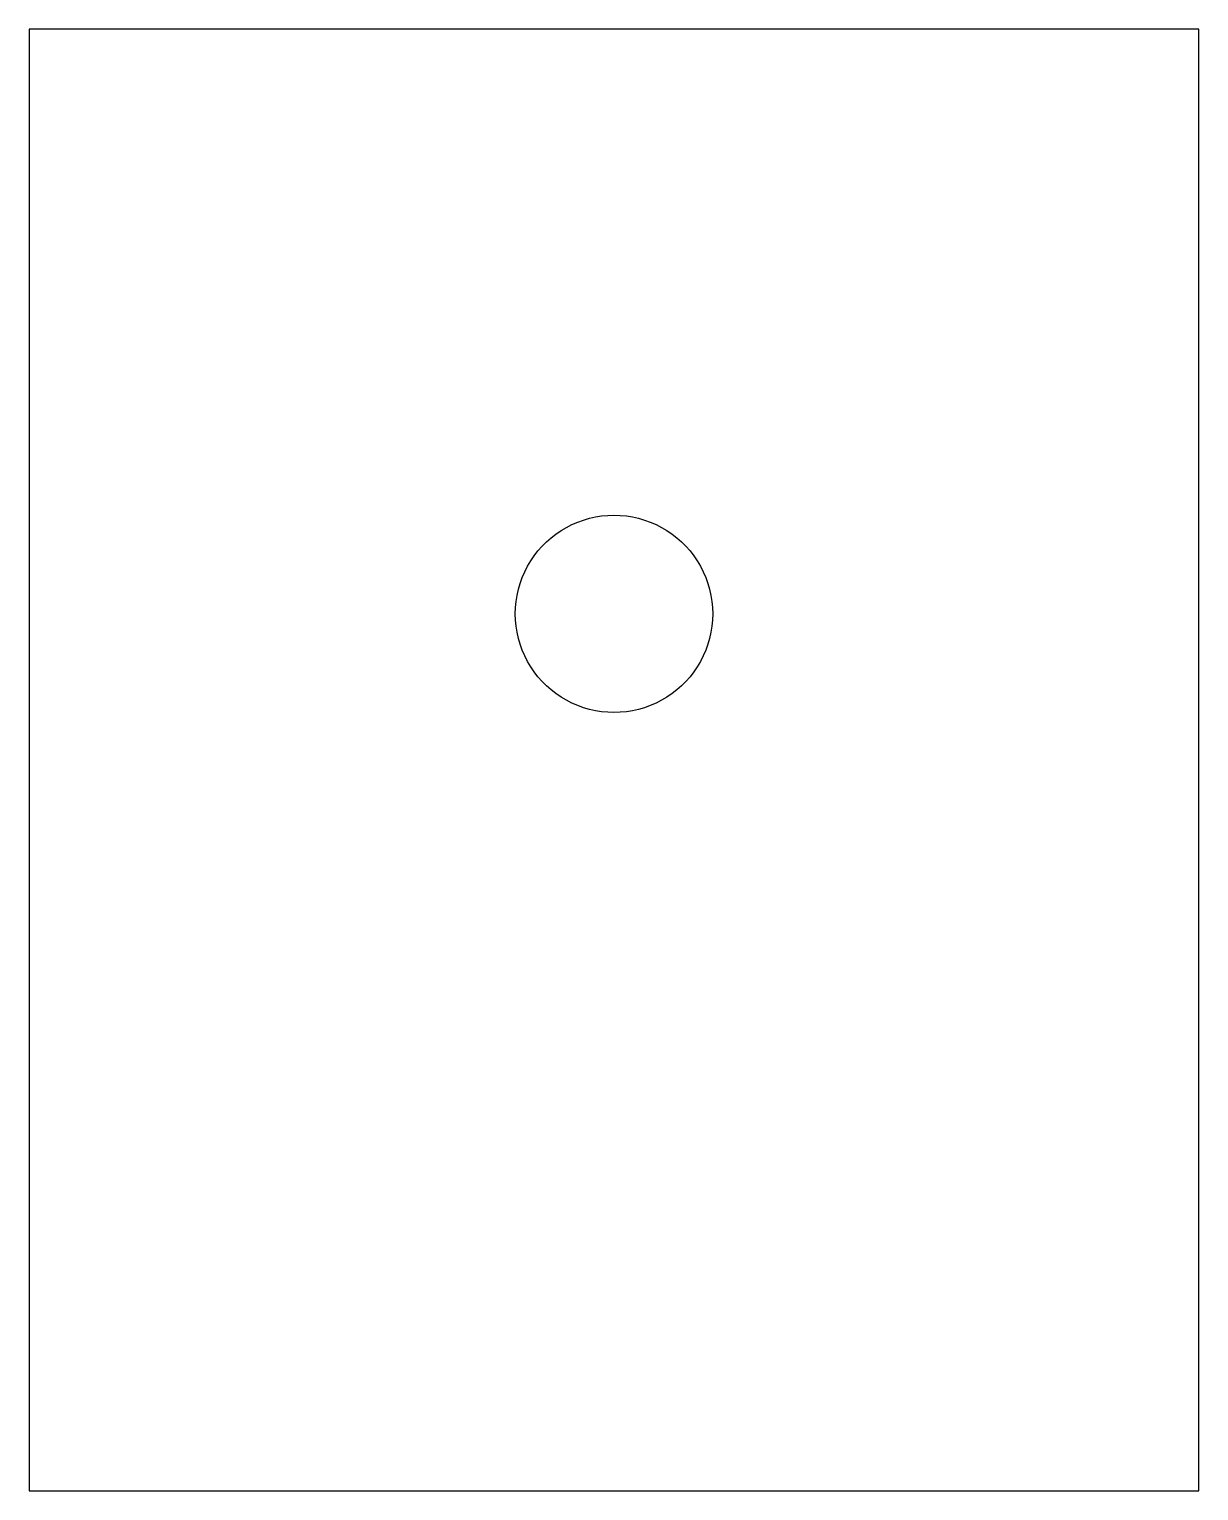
# Model space of a CAD drawing. Extents: x -20 to 20, y -25 to 25.
import ezdxf

# ---------------------------------------------------------------- set-up
doc = ezdxf.new("R2010")
doc.units = 0
doc.layers.get('0').update_dxf_attribs({"color": 1})

msp = doc.modelspace()

# ---------------------------------------------------------------- linework, layer by layer
at = {"color": 1}
for p, q in [((20, 25), (-20, 25)), ((-20, 25), (-20, -25)), ((20, -25), (20, 25)), ((-1.62592, 7.95753), (-1.437, 8.05379)), ((-1.437, 8.05379), (-1.24242, 8.13799)), ((-1.24242, 8.13799), (-1.04292, 8.20981)), ((-1.04292, 8.20981), (-0.839325, 8.26897)), ((-0.839325, 8.26897), (-0.632401, 8.31522)), ((-0.632401, 8.31522), (-0.422989, 8.34837)), ((-0.422989, 8.34837), (-0.211914, 8.36833)), ((-0.211914, 8.36833), (0, 8.375)), ((0, 8.375), (0.211914, 8.36833)), ((0.211914, 8.36833), (0.422989, 8.34837)), ((0.422989, 8.34837), (0.632401, 8.31522)), ((0.632401, 8.31522), (0.839325, 8.26897)), ((0.839325, 8.26897), (1.04292, 8.20981)), ((1.04292, 8.20981), (1.24242, 8.13799)), ((1.24242, 8.13799), (1.437, 8.05379)), ((1.437, 8.05379), (1.62592, 7.95753)), ((-2.31033, 7.46027), (-2.15129, 7.60048)), ((-2.15129, 7.60048), (-1.98376, 7.73042)), ((-1.98376, 7.73042), (-1.80841, 7.84959)), ((-1.80841, 7.84959), (-1.62592, 7.95753)), ((1.62592, 7.95753), (1.80841, 7.84959)), ((1.80841, 7.84959), (1.98376, 7.73042)), ((1.98376, 7.73042), (2.15129, 7.60048)), ((2.15129, 7.60048), (2.31033, 7.46027)), ((-2.73042, 6.98376), (-2.60048, 7.15129)), ((-2.60048, 7.15129), (-2.46027, 7.31033)), ((-2.46027, 7.31033), (-2.31033, 7.46027)), ((2.31033, 7.46027), (2.46027, 7.31033)), ((2.46027, 7.31033), (2.60048, 7.15129)), ((2.60048, 7.15129), (2.73042, 6.98376)), ((-3.05379, 6.437), (-2.95753, 6.62592)), ((-2.95753, 6.62592), (-2.84959, 6.80841)), ((-2.84959, 6.80841), (-2.73042, 6.98376)), ((2.73042, 6.98376), (2.84959, 6.80841)), ((2.84959, 6.80841), (2.95753, 6.62592)), ((2.95753, 6.62592), (3.05379, 6.437)), ((-3.26897, 5.83932), (-3.20981, 6.04292)), ((-3.20981, 6.04292), (-3.13799, 6.24242)), ((-3.13799, 6.24242), (-3.05379, 6.437)), ((3.05379, 6.437), (3.13799, 6.24242)), ((3.13799, 6.24242), (3.20981, 6.04292)), ((3.20981, 6.04292), (3.26897, 5.83932)), ((-3.34837, 5.42299), (-3.31522, 5.6324)), ((-3.31522, 5.6324), (-3.26897, 5.83932)), ((3.26897, 5.83932), (3.31522, 5.6324)), ((3.31522, 5.6324), (3.34837, 5.42299)), ((-3.375, 5), (-3.36833, 5.21191)), ((-3.36833, 4.78807), (-3.375, 5)), ((-3.36833, 5.21191), (-3.34837, 5.42299)), ((3.34837, 5.42299), (3.36833, 5.21191)), ((3.36833, 5.21191), (3.375, 5)), ((3.375, 5), (3.36833, 4.78807)), ((-3.34837, 4.577), (-3.36833, 4.78807)), ((-3.31522, 4.36758), (-3.34837, 4.577)), ((3.34837, 4.577), (3.31522, 4.36758)), ((3.36833, 4.78807), (3.34837, 4.577)), ((-3.26897, 4.16066), (-3.31522, 4.36758)), ((-3.20981, 3.95706), (-3.26897, 4.16066)), ((3.26897, 4.16066), (3.20981, 3.95706)), ((3.31522, 4.36758), (3.26897, 4.16066)), ((-3.13799, 3.75757), (-3.20981, 3.95706)), ((-3.05379, 3.56299), (-3.13799, 3.75757)), ((-2.95753, 3.37407), (-3.05379, 3.56299)), ((3.05379, 3.56299), (2.95753, 3.37407)), ((3.13799, 3.75757), (3.05379, 3.56299)), ((3.20981, 3.95706), (3.13799, 3.75757)), ((-2.84959, 3.19157), (-2.95753, 3.37407)), ((-2.73042, 3.01622), (-2.84959, 3.19157)), ((-2.60048, 2.84869), (-2.73042, 3.01622)), ((2.73042, 3.01622), (2.60048, 2.84869)), ((2.84959, 3.19157), (2.73042, 3.01622)), ((2.95753, 3.37407), (2.84959, 3.19157)), ((-2.46027, 2.68965), (-2.60048, 2.84869)), ((-2.31033, 2.53972), (-2.46027, 2.68965)), ((-2.15129, 2.39951), (-2.31033, 2.53972)), ((2.31033, 2.53972), (2.15129, 2.39951)), ((2.46027, 2.68965), (2.31033, 2.53972)), ((2.60048, 2.84869), (2.46027, 2.68965)), ((-1.98376, 2.26956), (-2.15129, 2.39951)), ((-1.80841, 2.15039), (-1.98376, 2.26956)), ((-1.62592, 2.04245), (-1.80841, 2.15039)), ((-1.437, 1.9462), (-1.62592, 2.04245)), ((1.62592, 2.04245), (1.437, 1.9462)), ((1.80841, 2.15039), (1.62592, 2.04245)), ((1.98376, 2.26956), (1.80841, 2.15039)), ((2.15129, 2.39951), (1.98376, 2.26956)), ((-1.24242, 1.862), (-1.437, 1.9462)), ((-1.04292, 1.79018), (-1.24242, 1.862)), ((-0.839325, 1.73102), (-1.04292, 1.79018)), ((-0.632401, 1.68477), (-0.839325, 1.73102)), ((-0.422989, 1.65161), (-0.632401, 1.68477)), ((-0.211914, 1.63165), (-0.422989, 1.65161)), ((0, 1.625), (-0.211914, 1.63165)), ((0.211914, 1.63165), (0, 1.625)), ((0.422989, 1.65161), (0.211914, 1.63165)), ((0.632401, 1.68477), (0.422989, 1.65161)), ((0.839325, 1.73102), (0.632401, 1.68477)), ((1.04292, 1.79018), (0.839325, 1.73102)), ((1.24242, 1.862), (1.04292, 1.79018)), ((1.437, 1.9462), (1.24242, 1.862)), ((-20, -25), (20, -25))]:
    msp.add_line(p, q, dxfattribs=at)

doc.saveas('drawing.dxf')
